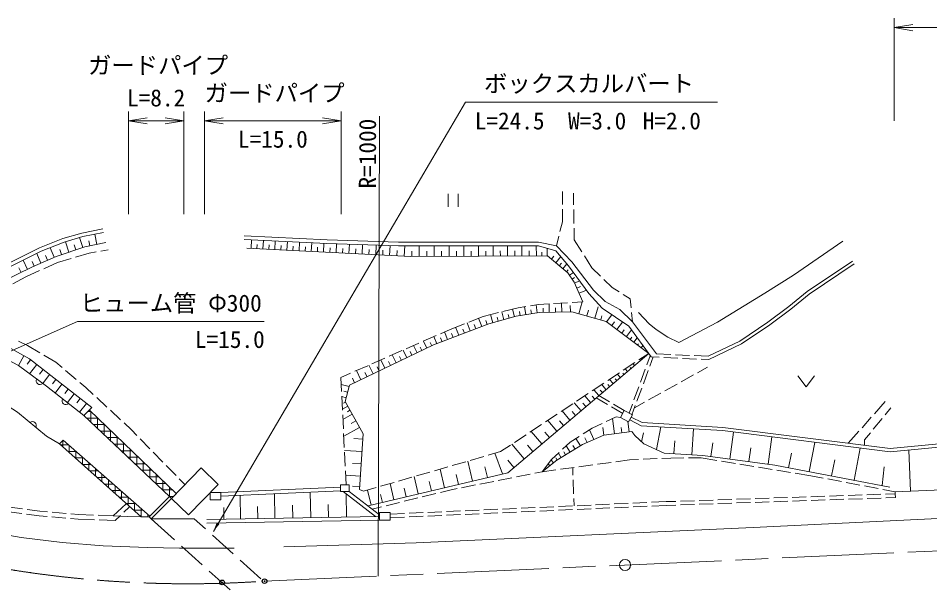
# Model space of a CAD drawing. Units: millimetres at full size, sheet at 1:1000; details may follow other scales. Extents: x 40000 to 680000, y 20000 to 380000.
# Drawn here: x 191090 to 288754, y 255279 to 316000 of the extents above; entities that cross this region are included whole.
import ezdxf
from ezdxf.enums import TextEntityAlignment as Align

# ---------------------------------------------------------------- set-up
doc = ezdxf.new("R2010")
doc.units = ezdxf.units.MM
doc.header["$LTSCALE"] = 1000
doc.header["$PDMODE"] = 32
doc.header["$PDSIZE"] = 500
doc.linetypes.add('CHAIN', pattern=[18.5, 12, -1.5, 3.5, -1.5])
for name, color, linetype, lineweight in [('M-BGD', 7, 'Continuous', 13), ('M-BMK', 2, 'CHAIN', 13), ('M-BMK-SRVR', 3, 'Continuous', 13), ('M-STR-HTXT', 7, 'Continuous', 13), ('M-STR-STR1', 1, 'Continuous', 13)]:
    doc.layers.add(name, color=color, linetype=linetype, lineweight=lineweight)
doc.layers.add('M-OTRS', color=6, linetype='Continuous')
doc.styles.add('ＭＳ ゴシック', font='')
doc.styles.get('ＭＳ ゴシック').set_extended_font_data('MS Gothic')

# ---------------------------------------------------------------- blocks, each defined once
blk = doc.blocks.new('filled_arrow')
at = {"color": 0, "linetype": 'Continuous', "lineweight": -2}
blk.add_solid([(7.5, 1.25), (0, 0), (7.5, -1.25)], dxfattribs=at)
blk = doc.blocks.new('open_arrow')
at = {"color": 0, "linetype": 'Continuous', "lineweight": -2}
blk.add_lwpolyline([(7.5, 1.25), (0, 0), (7.5, -1.25)], dxfattribs=at)

msp = doc.modelspace()

# ---------------------------------------------------------------- hatches: boundary and pattern name
at = {"layer": 'M-BGD'}
h = msp.add_hatch(dxfattribs=at)
h.set_pattern_fill('USER', color=256, style=0, pattern_type=2)
h.set_pattern_definition([(0, (207285, 264747), (-0, 700), []), (90, (207285, 264747), (-700, 0), [])])
h.paths.add_polyline_path([(207285, 264747), (207498, 264535), (208014, 265067), (198728, 274009), (198135, 273415)])
h = msp.add_hatch(dxfattribs=at)
h.set_pattern_fill('USER', color=256, style=0, pattern_type=2)
h.set_pattern_definition([(0, (204260, 262575), (-0, 700), []), (90, (204260, 262575), (-700, 0), [])])
h.paths.add_polyline_path([(204260, 262575), (205120, 262571), (205176, 262627), (195912, 270788), (195496, 270377)])

# ---------------------------------------------------------------- linework, layer by layer
for p, q in [((237167, 297174), (237167, 295774)), ((238217, 295774), (238217, 297174)), ((249409, 296041), (249422, 297419)), ((250575, 297247), (250598, 295997)), ((249391, 294163), (249404, 295541)), ((250608, 295497), (250636, 293997)), ((249135, 293129), (249391, 294163)), ((250645, 293497), (250668, 292247)), ((196515, 290919), (196146, 292036)), ((198018, 291415), (197664, 292488)), ((198765, 291601), (198647, 292138)), ((199517, 291766), (199282, 292841)), ((216030, 291344), (216077, 292249)), ((217305, 291278), (217352, 292188)), ((218588, 291211), (218636, 292127)), ((219879, 291144), (219927, 292066)), ((248759, 291610), (249015, 292644)), ((250668, 292247), (251481, 290959)), ((194957, 290383), (194504, 291403)), ((195732, 290660), (195548, 291219)), ((197266, 291167), (197089, 291703)), ((199951, 291033), (200709, 291166)), ((216668, 291311), (216691, 291766)), ((217947, 291244), (217970, 291702)), ((219234, 291178), (219258, 291639)), ((220529, 291110), (220553, 291574)), ((221179, 291077), (221227, 292005)), ((221832, 291043), (221856, 291510)), ((222486, 291009), (222534, 291943)), ((223144, 290975), (223168, 291445)), ((223802, 290941), (223850, 291880)), ((224474, 290906), (224499, 291386)), ((225146, 290871), (225195, 291831)), ((225835, 290835), (225861, 291328)), ((226525, 290799), (226576, 291785)), ((227233, 290763), (227259, 291268)), ((227941, 290726), (227993, 291737)), ((228667, 290688), (228694, 291207)), ((229393, 290651), (229447, 291688)), ((230139, 290612), (230166, 291144)), ((230884, 290573), (230939, 291638)), ((231666, 290533), (231695, 291091)), ((232447, 290492), (232505, 291609)), ((234057, 290459), (234051, 291609)), ((235658, 290467), (235652, 291610)), ((236453, 290471), (236451, 291039)), ((237249, 290474), (237244, 291611)), ((238040, 290478), (238037, 291043)), ((238831, 290482), (238826, 291612)), ((239617, 290486), (239615, 291047)), ((240404, 290489), (240398, 291613)), ((241185, 290493), (241183, 291051)), ((241967, 290497), (241961, 291614)), ((242744, 290501), (242741, 291056)), ((243521, 290504), (243515, 291614)), ((244293, 290508), (244290, 291060)), ((245065, 290512), (245060, 291615)), ((245833, 290515), (245831, 291064)), ((246601, 290519), (246596, 291616)), ((247750, 290525), (247746, 291345)), ((193529, 289748), (193068, 290785)), ((194243, 290065), (194016, 290575)), ((195288, 289834), (196754, 290255)), ((197234, 290394), (198700, 290815)), ((198700, 290815), (199458, 290947)), ((233251, 290455), (233249, 291030)), ((234857, 290463), (234854, 291035)), ((247175, 290522), (247173, 290932)), ((248220, 290179), (248492, 290505)), ((248676, 289797), (249222, 290450)), ((251748, 290536), (252561, 289248)), ((191405, 288753), (191169, 289239)), ((192085, 289083), (191613, 290055)), ((192802, 289425), (192572, 289944)), ((193821, 289156), (195288, 289834)), ((249060, 289476), (249280, 289740)), ((249444, 289156), (249884, 289682)), ((252561, 289248), (253472, 288363)), ((275617, 286713), (280461, 289969)), ((275826, 286432), (280657, 289678)), ((190530, 287523), (191900, 288268)), ((191900, 288268), (193367, 288946)), ((249827, 288835), (249997, 289039)), ((250149, 288459), (250590, 288753)), ((250426, 288043), (250677, 288210)), ((250687, 287618), (251238, 287865)), ((250933, 287069), (251325, 287245)), ((253831, 288014), (254742, 287129)), ((251180, 286520), (251964, 286872)), ((254742, 287129), (255481, 286663)), ((255904, 286396), (256643, 285930)), ((273669, 285108), (275617, 286713)), ((273886, 284833), (275826, 286432)), ((245982, 285192), (246822, 285327)), ((246707, 284414), (246567, 285286)), ((246822, 285327), (247958, 285394)), ((247990, 284477), (247965, 285395)), ((248457, 285424), (249954, 285512)), ((249336, 284512), (249310, 285474)), ((250260, 284537), (250242, 285197)), ((250453, 285541), (251589, 285608)), ((251155, 284333), (251515, 285604)), ((256643, 285930), (256754, 284952)), ((240910, 284042), (242537, 284449)), ((241937, 283370), (241701, 284240)), ((243121, 283692), (242891, 284537)), ((243022, 284570), (244649, 284977)), ((243696, 283848), (243584, 284259)), ((244271, 284005), (244047, 284827)), ((244649, 284977), (245489, 285112)), ((244877, 284121), (244807, 284556)), ((245486, 284219), (245347, 285089)), ((246097, 284316), (246027, 284752)), ((247347, 284459), (247335, 284918)), ((248663, 284495), (248650, 284975)), ((252013, 284090), (252187, 284703)), ((252871, 283847), (253219, 285073)), ((254126, 283475), (254690, 284224)), ((256811, 284455), (256922, 283478)), ((271410, 283410), (273669, 285108)), ((271613, 283124), (273886, 284833)), ((237358, 282640), (238901, 283249)), ((239508, 282485), (239173, 283357)), ((239367, 283433), (240910, 284042)), ((240745, 282960), (240406, 283843)), ((241334, 283186), (241173, 283606)), ((242529, 283531), (242414, 283954)), ((253502, 283668), (253630, 284119)), ((254685, 283055), (254985, 283454)), ((255243, 282635), (255844, 283432)), ((268404, 281400), (271410, 283410)), ((236316, 282182), (237358, 282640)), ((237082, 281553), (236765, 282379)), ((238287, 282016), (237957, 282876)), ((238898, 282250), (238730, 282686)), ((240127, 282722), (239957, 283164)), ((255744, 282258), (256013, 282616)), ((256244, 281882), (256782, 282597)), ((268578, 281096), (271613, 283124)), ((192087, 280907), (191106, 281371)), ((234485, 281377), (235858, 281981)), ((234872, 280637), (234512, 281389)), ((235926, 281109), (235630, 281880)), ((236504, 281331), (236345, 281744)), ((237685, 281785), (237519, 282215)), ((256644, 281581), (256823, 281819)), ((257043, 281280), (257402, 281757)), ((265023, 279765), (268404, 281400)), ((193390, 280145), (192087, 280907)), ((230824, 279767), (232197, 280371)), ((232721, 279608), (232328, 280428)), ((232654, 280572), (234028, 281176)), ((233820, 280134), (233444, 280919)), ((234346, 280386), (234166, 280761)), ((235393, 280887), (235215, 281259)), ((257443, 280980), (257533, 281099)), ((257843, 280679), (258022, 280918)), ((265095, 279411), (268578, 281096)), ((191692, 279823), (191109, 278770)), ((192415, 279395), (192045, 278921)), ((195124, 279131), (193821, 279893)), ((228993, 278962), (230366, 279566)), ((230372, 278484), (229943, 279380)), ((231572, 279058), (231162, 279915)), ((232146, 279333), (231950, 279743)), ((233270, 279871), (233082, 280263)), ((257581, 279374), (258642, 280078)), ((257879, 279432), (257803, 279521)), ((258795, 279817), (258441, 278857)), ((259123, 279696), (258760, 278710)), ((258917, 279706), (259759, 279666)), ((259477, 280029), (261002, 279957)), ((260258, 279642), (261756, 279570)), ((261501, 279933), (262999, 279861)), ((262256, 279546), (263754, 279475)), ((263499, 279837), (265023, 279765)), ((264253, 279451), (265095, 279411)), ((193079, 278876), (192308, 277891)), ((195780, 278580), (195124, 279131)), ((227162, 278157), (228535, 278760)), ((229117, 277883), (228669, 278819)), ((229745, 278183), (229530, 278631)), ((230972, 278771), (230767, 279199)), ((255914, 278269), (257164, 279098)), ((256353, 278139), (256124, 278408)), ((256734, 278462), (256658, 278552)), ((257116, 278785), (256964, 278965)), ((257497, 279108), (257459, 279153)), ((258269, 278387), (257751, 276980)), ((263870, 278011), (264948, 278612)), ((193768, 278337), (193383, 277844)), ((194458, 277798), (193720, 276854)), ((197311, 277293), (196163, 278258)), ((225662, 277497), (226704, 277955)), ((225736, 275992), (225662, 277497)), ((227122, 276928), (226888, 277417)), ((227807, 277256), (227338, 278234)), ((228462, 277570), (228238, 278038)), ((254247, 277163), (255497, 277992)), ((255590, 277492), (255285, 277852)), ((255971, 277815), (255857, 277950)), ((258588, 278241), (258070, 276833)), ((262124, 277036), (263434, 277767)), ((274610, 277681), (275510, 276481)), ((275510, 276481), (276410, 277681)), ((195118, 277281), (194749, 276809)), ((195778, 276765), (195049, 275832)), ((198349, 276420), (197694, 276971)), ((199134, 275688), (198349, 276420)), ((226542, 276512), (225699, 276743)), ((252581, 276057), (253831, 276887)), ((254064, 276199), (253607, 276738)), ((254446, 276522), (254255, 276747)), ((254827, 276846), (254446, 277295)), ((255209, 277169), (255056, 277349)), ((257578, 276511), (257060, 275103)), ((260377, 276062), (261687, 276793)), ((196431, 276254), (196066, 275788)), ((197084, 275744), (196354, 274810)), ((225833, 273995), (225760, 275493)), ((226219, 275332), (225762, 275457)), ((226381, 275922), (225959, 276037)), ((250914, 274952), (252164, 275781)), ((252421, 274807), (251800, 275539)), ((252861, 275180), (252594, 275494)), ((253301, 275553), (252768, 276182)), ((253301, 275553), (254450, 274880)), ((253683, 275876), (253454, 276146)), ((257897, 276364), (257379, 274956)), ((258631, 275087), (259941, 275818)), ((197737, 275233), (197372, 274766)), ((198390, 274722), (197660, 273788)), ((200597, 274324), (199500, 275347)), ((226148, 274857), (225941, 274741)), ((249247, 273846), (250497, 274675)), ((251395, 273937), (250671, 274791)), ((251908, 274372), (251597, 274738)), ((253018, 275313), (254223, 274608)), ((254881, 274628), (256029, 273956)), ((256887, 274634), (256534, 273673)), ((257206, 274487), (256843, 273500)), ((257116, 274242), (258194, 274844)), ((283959, 274912), (282816, 273615)), ((198135, 273415), (198979, 274261)), ((198728, 274009), (208014, 265067)), ((202059, 272960), (200962, 273983)), ((226391, 274420), (225828, 274106)), ((225931, 271997), (225858, 273495)), ((226879, 273547), (225882, 272991)), ((226635, 273983), (226353, 273826)), ((247581, 272741), (248831, 273570)), ((250200, 272925), (249357, 273919)), ((250797, 273431), (250436, 273858)), ((254654, 274355), (255859, 273650)), ((283969, 273504), (284582, 274258)), ((198135, 273415), (207285, 264747)), ((203210, 271887), (202425, 272619)), ((227268, 272849), (226770, 272571)), ((248808, 271745), (247826, 272903)), ((249504, 272335), (249082, 272832)), ((252588, 272075), (253641, 272576)), ((254093, 272791), (255146, 273292)), ((254989, 271470), (254768, 273113)), ((255146, 273292), (255619, 273222)), ((256543, 271679), (256394, 272789)), ((282486, 273240), (281494, 272114)), ((282706, 271953), (283653, 273116)), ((203805, 271279), (203210, 271887)), ((227657, 272152), (225969, 271209)), ((245914, 271635), (247164, 272464)), ((247186, 270371), (246043, 271720)), ((247997, 271058), (247506, 271637)), ((251618, 271451), (252588, 272075)), ((252779, 270844), (252310, 271897)), ((253839, 271315), (253729, 272136)), ((255766, 271574), (255692, 272129)), ((257877, 270604), (258089, 271547)), ((259486, 269768), (259936, 272189)), ((263278, 269218), (263445, 271982)), ((267335, 268756), (267725, 271649)), ((281164, 271739), (280021, 270442)), ((281778, 270812), (282391, 271565)), ((205203, 269849), (204154, 270921)), ((226028, 269999), (225955, 271498)), ((228016, 270902), (227051, 270963)), ((244248, 270529), (245497, 271359)), ((249418, 269804), (250228, 270557)), ((250228, 270557), (251198, 271181)), ((251322, 270157), (250838, 270949)), ((252042, 270516), (251808, 271042)), ((261343, 269335), (261427, 270717)), ((271430, 268204), (271824, 271129)), ((275830, 267406), (276430, 270545)), ((281775, 270219), (281778, 270812)), ((227929, 269551), (226044, 269672)), ((242770, 269549), (243831, 270253)), ((245297, 268770), (243965, 270342)), ((246242, 269571), (245670, 270245)), ((250212, 269480), (249799, 270158)), ((250767, 269818), (250525, 270214)), ((265311, 269029), (265506, 270475)), ((269382, 268480), (269580, 269943)), ((280646, 266486), (281303, 269926)), ((286681, 265324), (286494, 269715)), ((206601, 268419), (205553, 269491)), ((226125, 268002), (226052, 269500)), ((239517, 268610), (240958, 269026)), ((241439, 269164), (242770, 269549)), ((242971, 267154), (242149, 269370)), ((244197, 267838), (243531, 268624)), ((247221, 267394), (248242, 268710)), ((248439, 268338), (248196, 268651)), ((248242, 268710), (249052, 269463)), ((248836, 268640), (248689, 268882)), ((249263, 268901), (248968, 269385)), ((249738, 269190), (249531, 269529)), ((255119, 268461), (256576, 268658)), ((256576, 268658), (257542, 268703)), ((258041, 268727), (259540, 268797)), ((260039, 268821), (261005, 268866)), ((261005, 268866), (262391, 268872)), ((262891, 268875), (264277, 268881)), ((264277, 268881), (265952, 268608)), ((273633, 267825), (273933, 269395)), ((278238, 266946), (278567, 268666)), ((208000, 266989), (206951, 268061)), ((227845, 268231), (226902, 268292)), ((235674, 267500), (237115, 267916)), ((236758, 265675), (236282, 267675)), ((237596, 268055), (239037, 268471)), ((239757, 266389), (239248, 268532)), ((241364, 266771), (241091, 267919)), ((248043, 268031), (247922, 268188)), ((249173, 267658), (250660, 267859)), ((250525, 267039), (250496, 267837)), ((251155, 267926), (252642, 268127)), ((253137, 268194), (254624, 268394)), ((266445, 268528), (267926, 268286)), ((268419, 268205), (269899, 267964)), ((270393, 267883), (271873, 267641)), ((283668, 265910), (283860, 267933)), ((208944, 266023), (208349, 266631)), ((226223, 265997), (226150, 267502)), ((227761, 266912), (226174, 267013)), ((231831, 266390), (233272, 266806)), ((233958, 265009), (233514, 266876)), ((233753, 266945), (235194, 267361)), ((238258, 266032), (238003, 267104)), ((242520, 266461), (243992, 266753)), ((244482, 266851), (245953, 267142)), ((246444, 267240), (247221, 267394)), ((247221, 267394), (248678, 267591)), ((272367, 267561), (273847, 267319)), ((274341, 267239), (276015, 266965)), ((276015, 266965), (277336, 266715)), ((277828, 266622), (279301, 266342)), ((212804, 265172), (225631, 265753)), ((227690, 265801), (226896, 265852)), ((228099, 265312), (229430, 265696)), ((229910, 265835), (231351, 266251)), ((231345, 264388), (230931, 266130)), ((235358, 265342), (235120, 266342)), ((238597, 265683), (240068, 265975)), ((240559, 266072), (242030, 266364)), ((250598, 265040), (250543, 266539)), ((279793, 266249), (281266, 265970)), ((281758, 265877), (283231, 265597)), ((205120, 262571), (207285, 264747)), ((207285, 264747), (207498, 264535)), ((212823, 264772), (225631, 265353)), ((214903, 262331), (214857, 264864)), ((218590, 262398), (218542, 265031)), ((222423, 262467), (222373, 265205)), ((225900, 265281), (229385, 262594)), ((226255, 262537), (226210, 265042)), ((226555, 265281), (229783, 262793)), ((227669, 265476), (228099, 265312)), ((228907, 263808), (228520, 265433)), ((230126, 264098), (229919, 264969)), ((232652, 264699), (232430, 265632)), ((234383, 264708), (235840, 265066)), ((236325, 265185), (237329, 265431)), ((237329, 265431), (238106, 265585)), ((274028, 264649), (275527, 264700)), ((276027, 264717), (277526, 264768)), ((278025, 264786), (279524, 264837)), ((280024, 264854), (281523, 264905)), ((282023, 264922), (283522, 264973)), ((283723, 265504), (285044, 265254)), ((284022, 264990), (285053, 265026)), ((285044, 265254), (285053, 265026)), ((285053, 265026), (285067, 264626)), ((201278, 262667), (202647, 263953)), ((205333, 262359), (207498, 264535)), ((220506, 262433), (220481, 263801)), ((224339, 262502), (224314, 263871)), ((230498, 263755), (231955, 264112)), ((232441, 264231), (233897, 264589)), ((248961, 263667), (250460, 263735)), ((250645, 263743), (250616, 264541)), ((250959, 263757), (252458, 263825)), ((252957, 263847), (254456, 263915)), ((254955, 263937), (256454, 264005)), ((256953, 264027), (258452, 264095)), ((256961, 263627), (258460, 263694)), ((258951, 264117), (260504, 264187)), ((258959, 263717), (260520, 263787)), ((260504, 264187), (261535, 264222)), ((260520, 263787), (261550, 263822)), ((262035, 264239), (263534, 264290)), ((262049, 263840), (263549, 263891)), ((264034, 264308), (265533, 264359)), ((264048, 263908), (265547, 263959)), ((266032, 264376), (267531, 264427)), ((266047, 263976), (267546, 264027)), ((268031, 264444), (269530, 264495)), ((268046, 264044), (269545, 264096)), ((270030, 264512), (271529, 264564)), ((270045, 264113), (271544, 264164)), ((272029, 264581), (273528, 264632)), ((272044, 264181), (273543, 264232)), ((274042, 264249), (275542, 264300)), ((276041, 264318), (277540, 264369)), ((278040, 264386), (279539, 264437)), ((280039, 264454), (281538, 264505)), ((282038, 264522), (283537, 264574)), ((284037, 264591), (285067, 264626)), ((190101, 263110), (191473, 262923)), ((190181, 263604), (191540, 263418)), ((191968, 262855), (193340, 262668)), ((192036, 263351), (193395, 263165)), ((193395, 263165), (194230, 263093)), ((194728, 263050), (196222, 262922)), ((196720, 262879), (197555, 262807)), ((197555, 262807), (199167, 262746)), ((199666, 262727), (201278, 262667)), ((202411, 263045), (202990, 263588)), ((213129, 262298), (213106, 263565)), ((216746, 262364), (216722, 263681)), ((229009, 263389), (230013, 263635)), ((230925, 262855), (232478, 262925)), ((232977, 262947), (234476, 263015)), ((234975, 263037), (236474, 263105)), ((236973, 263127), (238472, 263195)), ((236981, 262727), (238480, 262795)), ((238971, 263217), (240470, 263285)), ((238979, 262817), (240478, 262885)), ((240969, 263307), (242468, 263375)), ((240977, 262907), (242476, 262975)), ((242967, 263397), (244466, 263465)), ((242975, 262997), (244474, 263065)), ((244965, 263487), (246464, 263555)), ((244973, 263087), (246472, 263155)), ((246963, 263577), (248462, 263645)), ((246971, 263177), (248470, 263245)), ((248969, 263267), (250468, 263335)), ((250967, 263357), (252466, 263425)), ((252965, 263447), (254464, 263515)), ((254963, 263537), (256462, 263605)), ((193340, 262668), (194187, 262595)), ((194685, 262552), (196179, 262423)), ((196677, 262380), (197524, 262308)), ((197524, 262308), (199246, 262243)), ((199746, 262224), (201468, 262159)), ((201468, 262159), (202047, 262702)), ((205120, 262571), (205333, 262359)), ((211305, 262265), (229783, 262601)), ((211313, 261865), (229783, 262201)), ((230925, 262455), (232486, 262525)), ((232985, 262547), (234484, 262615)), ((234983, 262637), (236482, 262705))]:
    msp.add_line(p, q, dxfattribs=at)
for points in [[(182529, 284411), (184582, 286189), (186857, 287903), (189942, 289663), (193384, 291392), (195877, 292374), (197918, 292981), (200146, 293417)], [(182835, 284147), (184834, 285878), (187077, 287568), (190131, 289310), (193548, 291027), (196008, 291995), (198013, 292592), (200222, 293025)], [(246831, 291616), (231834, 291608), (224169, 291865), (215290, 292286)], [(246831, 292016), (231841, 292008), (224186, 292265), (215309, 292685)], [(246831, 292016), (248759, 291610), (250400, 289875), (252716, 286842), (253962, 285627), (255531, 284796), (256922, 283478), (259477, 280029)], [(257558, 284476), (258680, 283250), (259438, 282627), (260695, 281827), (261868, 281256), (266011, 283441), (271089, 286541), (274158, 288473), (279440, 292103)], [(198979, 274261), (192300, 279486), (187829, 281963), (185990, 282414), (184495, 282726), (183778, 283256), (183841, 283707), (184043, 284144), (185539, 285328), (189324, 287742), (192627, 289347), (195151, 290468), (198220, 291481), (200494, 291980)], [(251589, 285608), (250641, 287721), (249986, 288702), (247805, 290525), (233169, 290455), (215597, 291366)], [(258917, 279706), (256495, 282985), (253668, 284925), (252242, 286491), (250061, 289477), (248690, 291066), (246831, 291616)], [(227669, 265476), (228050, 271448), (226108, 274927), (226586, 276672), (235583, 280978), (241518, 283256), (244439, 284051), (246916, 284448), (250421, 284541), (254093, 283500), (258642, 280078), (243553, 267292), (228570, 263727)], [(166635, 279662), (171075, 280441), (178007, 281609), (180609, 281718), (183008, 281516), (186389, 280877), (188710, 280028), (191117, 278766), (194108, 276569), (198135, 273415)], [(195496, 270377), (194102, 271214), (191022, 273769), (187798, 275825), (184651, 276993), (182641, 277227), (179728, 277180), (175226, 276682), (170108, 275747), (166813, 275327), (162303, 275210), (159320, 275488), (156806, 276256), (153239, 278245)], [(285044, 265254), (338352, 267531), (331080, 275102), (334210, 278218), (339728, 272790)], [(256606, 272945), (257844, 272312), (266536, 271800), (284494, 269522), (306523, 271647), (308001, 270819), (315840, 271401)], [(256765, 273257), (257938, 272657), (266568, 272148), (284499, 269874), (306598, 272006), (308080, 271175), (329275, 272751)], [(247221, 267394), (248801, 268619), (251559, 270301), (253833, 271314), (256840, 271719), (257167, 271267), (258117, 270379), (260314, 269398), (264427, 269148), (272169, 268105), (284492, 265752)], [(204260, 262575), (195496, 270377), (195912, 270788), (205176, 262627)], [(219535, 259338), (233743, 259782), (269829, 261418), (295510, 262671), (339517, 264595)], [(182719, 262259), (187533, 261021), (191412, 260343), (195782, 259806), (200175, 259455), (204942, 259268), (208354, 259198), (214242, 259198)], [(201278, 262667), (202793, 262582), (205120, 262571)]]:
    msp.add_lwpolyline(points, dxfattribs=at)
for points in [[(256029, 273956), (256888, 273476), (256478, 272742), (255619, 273222)], [(207498, 264535), (210680, 267807), (212502, 266036), (209319, 262764)], [(225631, 265281), (226555, 265281), (226555, 265997), (225631, 265997)], [(211669, 264373), (212804, 264373), (212804, 265172), (211669, 265172)], [(229783, 262193), (230925, 262193), (230925, 263017), (229783, 263017)]]:
    msp.add_lwpolyline(points, close=True, dxfattribs=at)
for centre, start, end in [((193422, 277140), 151.33552, 316.07922), ((196195, 275002), 149.55763, 314.30133), ((192625, 272369), 327.94635, 132.69005)]:
    msp.add_arc(centre, 404, start, end, dxfattribs=at)
at = {"layer": 'M-BMK'}
msp.add_lwpolyline([(217484, 255667), (354886, 261830), (456401, 265114)], dxfattribs=at)
msp.add_arc((209265, 375385), 120000, 241.25113, 273.92708, dxfattribs=at)
at = {"layer": 'M-BMK-SRVR'}
msp.add_circle((256107, 257399), 600, dxfattribs=at)
at = {"layer": 'M-OTRS'}
for p in [(217484, 255667), (212933, 255533)]:
    msp.add_point(p, dxfattribs=at)
at = {"layer": 'M-STR-HTXT'}
for p, q in [((284935, 305000), (284935, 316000)), ((284935, 315000), (338052, 315000)), ((202892, 295000), (202892, 306000)), ((208833, 295000), (208833, 306000)), ((211038, 295000), (211038, 306000)), ((225707, 295000), (225707, 306000)), ((202892, 305000), (208833, 305000)), ((211038, 305000), (225707, 305000)), ((229661, 256213), (229780, 305488))]:
    msp.add_line(p, q, dxfattribs=at)
for points in [[(212000, 261000), (239000, 307000), (266000, 307000)], [(164456, 268844), (197435, 283500), (217435, 283500)]]:
    msp.add_lwpolyline(points, dxfattribs=at)
at = {"layer": 'M-STR-STR1'}
for p, q in [((205333, 262359), (209955, 262359)), ((205333, 262359), (207838, 260101)), ((209955, 262359), (211155, 261278)), ((211897, 260608), (214126, 258600)), ((208581, 259431), (210809, 257423)), ((214869, 257930), (217097, 255922)), ((211552, 256753), (213780, 254744))]:
    msp.add_line(p, q, dxfattribs=at)

# ---------------------------------------------------------------- block references
at = {"layer": 'M-STR-HTXT', "xscale": 267, "yscale": 267}
for p in [(284935, 315000), (202892, 305000), (211038, 305000)]:
    msp.add_blockref('open_arrow', p, dxfattribs=at)
at = {"layer": 'M-STR-HTXT'}
for name, p, xscale, yscale, rotation in [('open_arrow', (208833, 305000), 267, 267, 180), ('open_arrow', (225707, 305000), 267, 267, 180), ('filled_arrow', (212000, 261000), 133, 133, 59.6)]:
    msp.add_blockref(name, p, dxfattribs=dict(at, xscale=xscale, yscale=yscale, rotation=rotation))

# ---------------------------------------------------------------- texts
at = {"layer": 'M-STR-HTXT', "style": 'ＭＳ ゴシック'}
for s, p in [('ガードパイプ', (206070, 309486)), ('ガードパイプ', (218557, 306515)), ('L=8.2', (205862, 306000)), ('L=15.0', (218373, 301573)), ('ヒューム管 Φ300', (207435, 284000)), ('L=15.0', (213761, 280109))]:
    msp.add_text(s, height=1833, dxfattribs=at).set_placement(p, align=Align.BOTTOM_CENTER)
for s, p in [('ボックスカルバート', (241000, 309000)), ('L=24.5', (240000, 305000)), ('W=3.0', (250000, 305000)), ('H=2.0', (258000, 305000))]:
    msp.add_text(s, height=1833, dxfattribs=at).set_placement(p, align=Align.MIDDLE_LEFT)
msp.add_text('R=1000', height=1833, rotation=89.861, dxfattribs=at).set_placement((228506, 301490), align=Align.MIDDLE_CENTER)

doc.saveas('drawing.dxf')
